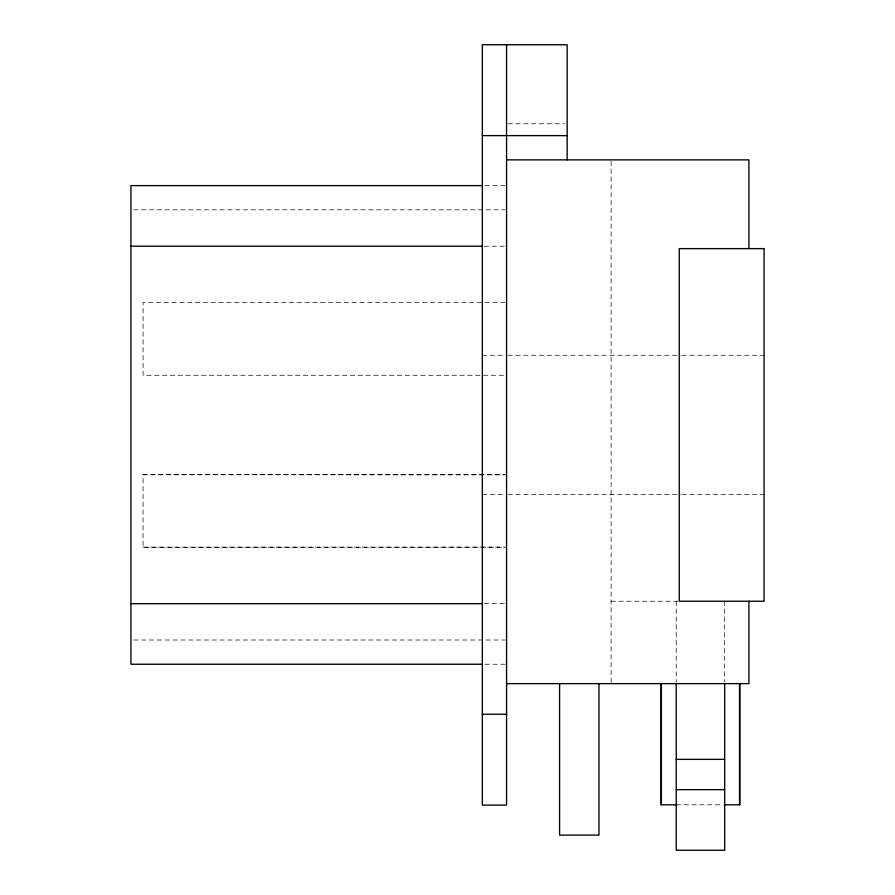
<?xml version="1.0" encoding="UTF-8"?>
<svg xmlns="http://www.w3.org/2000/svg" width="895" height="895" viewBox="0 0 895 895"><rect width="100%" height="100%" fill="white"/><g stroke="black" fill="none" stroke-linecap="round" stroke-linejoin="round"><path stroke-width="0.67" stroke-dasharray="4.47 3.36" d="M507.946 123.767L564.409 123.767M485.034 185.612L505.227 185.612M133.724 209.844L505.172 209.844M484.229 246.203L505.227 246.203M505.172 302.544L143.055 302.544L143.055 375.251L505.172 375.251M482.338 355.259L505.227 355.259M507.968 355.259L680.558 355.259M681.945 355.259L764.062 355.259M143.055 474.797L505.172 474.797L143.055 474.607L143.055 547.315L505.172 547.192M482.338 494.611L505.227 494.611M507.968 494.611L680.558 494.611M681.945 494.611L764.062 494.611M143.055 547.136L505.172 547.136M611.084 601.239L677.918 601.239M484.229 603.666L505.227 603.666M133.724 640.014L505.172 640.014M485.034 664.247L505.227 664.247M676.184 804.806L722.858 804.806M724.681 601.239L724.681 682.236M676.217 601.239L676.217 682.236M611.084 161.257L611.084 683.635"/><path stroke-width="1.34" d="M482.338 135.626L567.161 135.626M506.57 159.869L748.914 159.869L748.914 248.62M482.338 185.612L130.939 185.612L130.939 664.247L482.338 664.247M130.939 246.203L482.338 246.203M130.939 603.666L482.338 603.666M506.57 683.635L748.914 683.635L748.914 601.239M482.338 714.232L506.57 714.232M676.217 759.374L724.681 759.374M676.217 789.659L724.681 789.659M676.765 804.806L661.069 804.806L661.069 683.635M724.133 804.806L739.829 804.806L739.829 683.635M739.538 683.635L739.538 804.806M724.681 683.635L724.681 850.25L676.217 850.25L676.217 683.635M661.36 683.635L661.36 804.806M598.968 683.635L598.968 835.102L559.588 835.102L559.588 683.635M567.161 159.869L567.161 44.75L482.338 44.75L482.338 805.108L506.57 805.108L506.57 44.75M764.062 248.62L679.249 248.62L679.249 601.239L764.062 601.239L764.062 248.62"/></g></svg>
